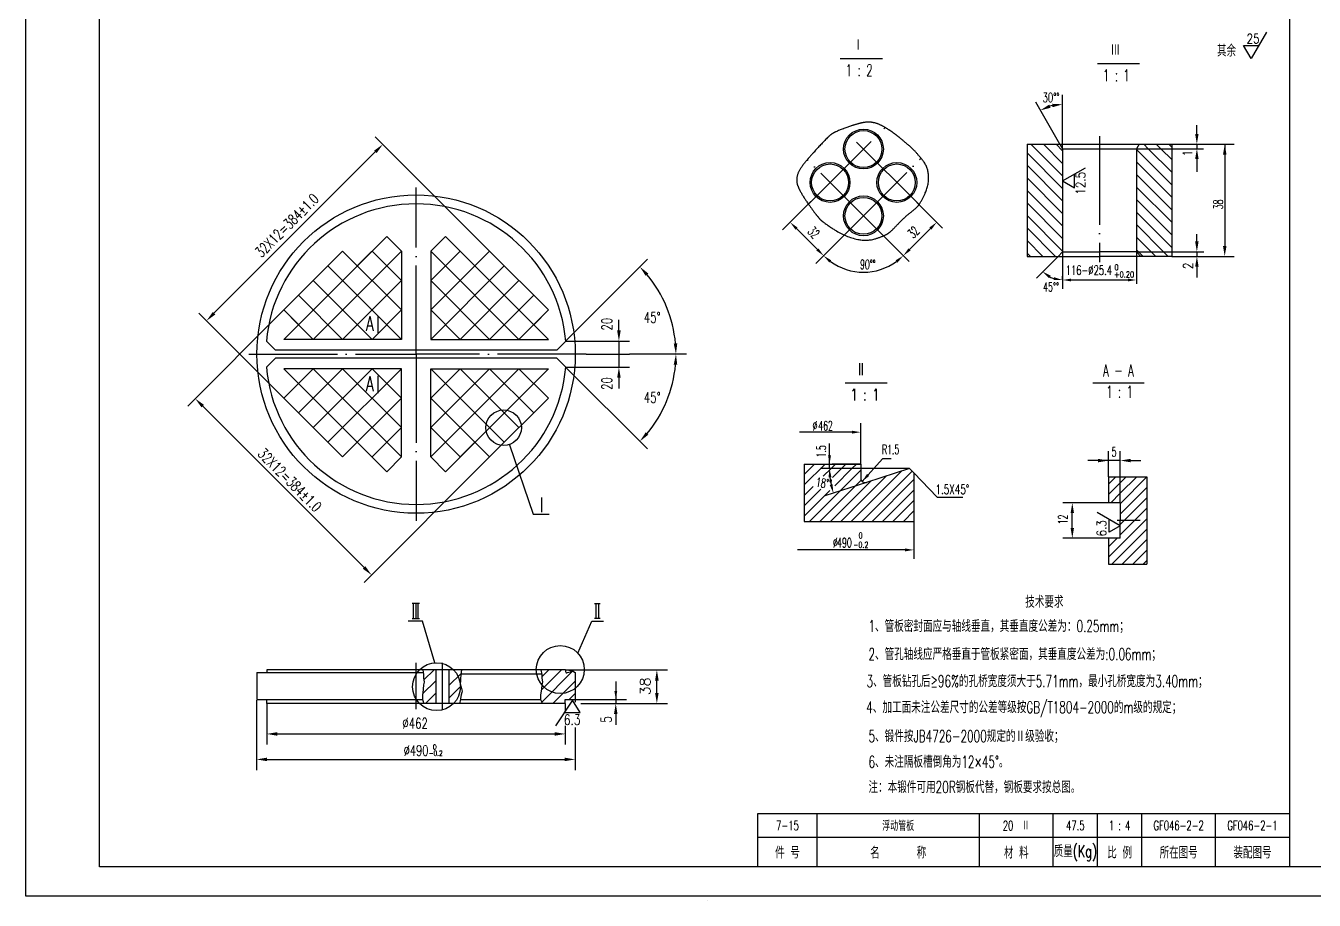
# Model space of a CAD drawing. Extents: x -843 to 1784, y -26 to 1322.
# Drawn here: x 925.1 to 1361.5, y 726.6 to 1022.7 of the extents above; entities that cross this region are included whole.
import ezdxf
from ezdxf.enums import TextEntityAlignment as Align

# ---------------------------------------------------------------- set-up
doc = ezdxf.new("R2010")
doc.units = 0
doc.header["$MEASUREMENT"] = 0
doc.linetypes.add('DASHDOT-M', pattern=[36, 30, -3, 0, -3])
doc.linetypes.add('DIVIDE-M', pattern=[39, 30, -3, 0, -3, 0, -3])
doc.layers.get('0').update_dxf_attribs({"linetype": 'CONTINUOUS'})
for name, color, linetype in [('1', 3, 'CONTINUOUS'), ('CDR_DWG1', 4, 'CONTINUOUS'), ('CDR_DWG2', 2, 'CONTINUOUS'), ('CDR_DWG3', 1, 'DASHDOT-M'), ('CDR_DWG4', 3, 'DIVIDE-M')]:
    doc.layers.add(name, color=color, linetype=linetype)
doc.styles.add('HZ', font='romans', dxfattribs={"width": 0.7, "bigfont": 'hz'})

# ---------------------------------------------------------------- blocks, each defined once
blk = doc.blocks.new('*X69')
at = {"color": 0}
for p, q in [((137.45, 82.3), (144.23, 89.07)), ((137.54, 78.14), (147.77, 88.37)), ((137.59, 86.68), (139.99, 89.07)), ((141.33, 77.69), (148.91, 85.27)), ((146.89, 79.01), (148.91, 81.03))]:
    blk.add_line(p, q, dxfattribs=at)
blk = doc.blocks.new('*X67')
at = {"color": 0}
for p, q in [((138.69, 53.84), (142.12, 57.27)), ((138.22, 49.12), (142.69, 53.6)), ((139.22, 45.88), (142.69, 49.35))]:
    blk.add_line(p, q, dxfattribs=at)
blk = doc.blocks.new('*X68')
at = {"color": 0}
for p, q in [((128.09, 68.69), (132.23, 72.83)), ((128.09, 64.45), (132.17, 68.53))]:
    blk.add_line(p, q, dxfattribs=at)
blk = doc.blocks.new('*X94')
at = {"layer": '1', "color": 0, "linetype": 'Continuous'}
for p, q in [((-21619.56, -20961.13), (-21612.5, -20954.07)), ((-21619.56, -20957.59), (-21616.04, -20954.07)), ((-21617.76, -20973.48), (-21600.4, -20956.12)), ((-21613.08, -20958.19), (-21610.46, -20955.57)), ((-21610.46, -20955.57), (-21608.96, -20954.07)), ((-21609.99, -20958.64), (-21606.93, -20955.57)), ((-21609.21, -20961.39), (-21603.39, -20955.57)), ((-21606.93, -20955.57), (-21605.43, -20954.07)), ((-21603.39, -20955.57), (-21601.89, -20954.07)), ((-21614.23, -20973.48), (-21600.25, -20959.5)), ((-21610.69, -20973.48), (-21597.04, -20959.82)), ((-21607.16, -20973.48), (-21591.81, -20958.13)), ((-21603.62, -20973.48), (-21586.58, -20956.44)), ((-21600.08, -20973.48), (-21583.04, -20956.43)), ((-21596.55, -20973.48), (-21582.4, -20959.33)), ((-21619.56, -20964.67), (-21616.49, -20961.6)), ((-21619.56, -20968.2), (-21613.97, -20962.61)), ((-21619.56, -20971.74), (-21610.88, -20963.06)), ((-21593.01, -20973.48), (-21582.4, -20962.87)), ((-21589.48, -20973.48), (-21582.4, -20966.4)), ((-21585.94, -20973.48), (-21582.4, -20969.94)), ((-21582.41, -20973.48), (-21582.4, -20973.47))]:
    blk.add_line(p, q, dxfattribs=at)
blk = doc.blocks.new('*X93')
at = {"layer": '1', "color": 0, "linetype": 'Continuous'}
for p, q in [((-21516.49, -20960.86), (-21514, -20958.37)), ((-21516.49, -20964.4), (-21512.49, -20960.4)), ((-21512.49, -20963.93), (-21506.93, -20958.37)), ((-21512.49, -20960.4), (-21510.47, -20958.37)), ((-21512.49, -20967.47), (-21503.46, -20958.43)), ((-21515.75, -20967.19), (-21512.49, -20963.93)), ((-21512.49, -20971), (-21503.46, -20961.97)), ((-21512.49, -20974.54), (-21503.46, -20965.5)), ((-21512.49, -20978.07), (-21503.46, -20969.04)), ((-21516.49, -20985.61), (-21503.46, -20972.57)), ((-21515.35, -20988), (-21503.46, -20976.11)), ((-21516.49, -20982.07), (-21513.6, -20979.19)), ((-21511.81, -20988), (-21503.46, -20979.65)), ((-21508.28, -20988), (-21503.46, -20983.18)), ((-21504.74, -20988), (-21503.46, -20986.72))]:
    blk.add_line(p, q, dxfattribs=at)
blk = doc.blocks.new('*X92')
at = {"layer": '1', "color": 0, "linetype": 'Continuous'}
for p, q in [((-21542.75, -20845.73), (-21532.03, -20856.46)), ((-21538.51, -20845.73), (-21532.03, -20852.22)), ((-21534.26, -20845.73), (-21532.03, -20847.97)), ((-21504.57, -20845.73), (-21503.02, -20847.28)), ((-21503.02, -20847.28), (-21494.97, -20855.33)), ((-21500.32, -20845.73), (-21498.78, -20847.28)), ((-21498.78, -20847.28), (-21494.97, -20851.08)), ((-21496.08, -20845.73), (-21494.97, -20846.84)), ((-21544.07, -20848.65), (-21532.03, -20860.7)), ((-21507.03, -20847.52), (-21494.97, -20859.57)), ((-21544.07, -20852.89), (-21532.03, -20864.94)), ((-21507.03, -20851.76), (-21494.97, -20863.81)), ((-21507.03, -20856), (-21494.97, -20868.05)), ((-21544.07, -20857.14), (-21532.03, -20869.19)), ((-21507.03, -20860.24), (-21494.97, -20872.3)), ((-21544.07, -20861.38), (-21532.03, -20873.43)), ((-21507.03, -20864.49), (-21494.97, -20876.54)), ((-21544.07, -20865.62), (-21532.03, -20877.67)), ((-21507.03, -20868.73), (-21494.97, -20880.78)), ((-21544.07, -20869.86), (-21532.03, -20881.91)), ((-21507.03, -20872.97), (-21497.81, -20882.19)), ((-21544.07, -20874.11), (-21534.45, -20883.73)), ((-21507.03, -20877.22), (-21502.05, -20882.19)), ((-21544.07, -20878.35), (-21538.69, -20883.73)), ((-21507.03, -20881.46), (-21506.29, -20882.19)), ((-21506.29, -20882.19), (-21504.75, -20883.73)), ((-21502.05, -20882.19), (-21500.51, -20883.73)), ((-21497.81, -20882.19), (-21496.26, -20883.73)), ((-21544.07, -20882.59), (-21542.93, -20883.73))]:
    blk.add_line(p, q, dxfattribs=at)

msp = doc.modelspace()

# ---------------------------------------------------------------- linework, layer by layer
for p, q in [((925.08, 727.92), (925.08, 1321.92)), ((1353.08, 1311.92), (1353.08, 737.92)), ((1275.38, 982.62), (1267.15, 996.87)), ((1276.27, 981.07), (1276.27, 999.31)), ((1321.75, 986.12), (1321.75, 989.01)), ((1082.18, 946.38), (1043.48, 985.08)), ((1313.32, 982.62), (1330.14, 982.62)), ((1321.75, 982.62), (1321.75, 981.08)), ((1330.14, 982.62), (1334.38, 982.62)), ((1331.18, 982.62), (1331.18, 948.12)), ((1043.48, 979.99), (988.83, 925.35)), ((1301.27, 981.08), (1323.94, 981.08)), ((1321.75, 977.58), (1321.75, 973.3)), ((1276.27, 970.17), (1284.04, 974.66)), ((1276.27, 970.17), (1280.29, 967.85)), ((1280.29, 967.85), (1280.29, 972.49)), ((1191.01, 963.18), (1181.41, 953.57)), ((1226.89, 962.89), (1235.58, 954.2)), ((1193.2, 946.97), (1186.12, 954.04)), ((1202.33, 951.86), (1192.72, 942.26)), ((1215.58, 951.57), (1224.27, 942.88)), ((1224.44, 946.99), (1231.51, 954.06)), ((1321.75, 949.67), (1321.75, 952.16)), ((1012.49, 916.51), (1047.34, 951.36)), ((1052.31, 946.38), (1047.34, 951.36)), ((1062.27, 946.38), (1067.25, 951.36)), ((1102.09, 916.51), (1067.25, 951.36)), ((1012.49, 926.47), (1032.4, 946.38)), ((1022.45, 916.51), (1052.31, 946.38)), ((1052.31, 926.47), (1032.4, 946.38)), ((1052.31, 936.42), (1042.36, 946.38)), ((1092.14, 916.51), (1062.27, 946.38)), ((1062.27, 936.42), (1072.23, 946.38)), ((1062.27, 926.47), (1082.18, 946.38)), ((1102.09, 926.47), (1082.18, 946.38)), ((1135.62, 943.63), (1107.92, 915.93)), ((1274.73, 944.62), (1267.41, 937.3)), ((1276.27, 946.17), (1276.27, 937.19)), ((1301.27, 946.9), (1301.27, 935.38)), ((1301.27, 946.17), (1324.15, 946.17)), ((1313.32, 944.82), (1313.12, 944.62)), ((1313.32, 944.62), (1330.14, 944.62)), ((1321.75, 946.17), (1321.75, 944.62)), ((1330.14, 944.62), (1334.38, 944.62)), ((1052.31, 916.51), (1027.42, 941.4)), ((1062.27, 916.51), (1087.16, 941.4)), ((1321.75, 941.12), (1321.75, 937.43)), ((1042.36, 916.51), (1022.45, 936.42)), ((1032.4, 916.51), (1052.31, 936.42)), ((1082.18, 916.51), (1062.27, 936.42)), ((1072.23, 916.51), (1092.14, 936.42)), ((1276.27, 936.63), (1276.27, 937.88)), ((1276.27, 937.19), (1276.27, 933.63)), ((1279.07, 936.63), (1298.47, 936.63)), ((1032.4, 916.51), (1017.47, 931.45)), ((1082.18, 916.51), (1097.12, 931.45)), ((1012.49, 926.47), (979.94, 893.92)), ((1012.49, 896.6), (983.74, 925.35)), ((1022.45, 916.51), (1012.49, 926.47)), ((1042.36, 916.51), (1052.31, 926.47)), ((1072.23, 916.51), (1062.27, 926.47)), ((1092.14, 916.51), (1102.09, 926.47)), ((1125.99, 919.53), (1125.99, 923.13)), ((1107.92, 915.93), (1129.59, 915.93)), ((1125.99, 915.93), (1125.99, 907.13)), ((1114.84, 911.53), (1129.59, 911.53)), ((1148.91, 911.53), (1129.59, 911.53)), ((1022.45, 906.56), (1012.49, 896.6)), ((1012.49, 906.56), (1047.34, 871.71)), ((1032.4, 906.56), (1017.47, 891.62)), ((1042.36, 906.56), (1022.45, 886.64)), ((1022.45, 906.56), (1052.31, 876.69)), ((1052.31, 906.56), (1027.42, 881.67)), ((1032.4, 906.56), (1052.31, 886.64)), ((1042.36, 906.56), (1052.31, 896.6)), ((1072.23, 906.56), (1062.27, 896.6)), ((1082.18, 906.56), (1062.27, 886.64)), ((1092.14, 906.56), (1062.27, 876.69)), ((1062.27, 906.56), (1087.16, 881.67)), ((1102.09, 906.56), (1067.25, 871.71)), ((1072.23, 906.56), (1092.14, 886.64)), ((1082.18, 906.56), (1097.12, 891.62)), ((1092.14, 906.56), (1102.09, 896.6)), ((1107.92, 907.13), (1129.59, 907.13)), ((1135.62, 879.44), (1107.92, 907.13)), ((1125.99, 903.53), (1125.99, 899.93)), ((1012.49, 896.6), (1032.4, 876.69)), ((1052.31, 896.6), (1032.4, 876.69)), ((1062.27, 896.6), (1082.18, 876.69)), ((1102.09, 896.6), (1082.18, 876.69)), ((985.03, 893.92), (1039.68, 839.27)), ((1052.31, 886.64), (1042.36, 876.69)), ((1062.27, 886.64), (1072.23, 876.69)), ((1207.89, 874.28), (1207.89, 888.1)), ((1204.89, 885.1), (1187.19, 885.1)), ((1088.97, 880.82), (1097, 857.38)), ((1197.32, 872.78), (1197.32, 881.29)), ((1291.81, 869.98), (1291.81, 878.68)), ((1295.81, 861.23), (1295.81, 878.68)), ((1082.18, 876.69), (1039.68, 834.18)), ((1052.31, 876.69), (1047.34, 871.71)), ((1062.27, 876.69), (1067.25, 871.71)), ((1207.89, 874.28), (1198.22, 874.28)), ((1215.25, 876.06), (1208.39, 868.39)), ((1218.25, 876.06), (1215.25, 876.06)), ((1295.81, 875.48), (1284.81, 875.48)), ((1299.31, 875.48), (1302.81, 875.48)), ((1207.89, 872.78), (1194.32, 872.78)), ((1224.39, 872.78), (1225.89, 871.28)), ((1225.89, 871.28), (1233.76, 863.09)), ((1209.85, 868.08), (1195.78, 863.52)), ((1233.76, 863.09), (1242.53, 863.09)), ((1291.74, 861.17), (1276.35, 861.17)), ((1097, 857.38), (1102.39, 857.38)), ((1279.55, 852.67), (1279.55, 857.67)), ((1295.81, 853.42), (1287.95, 857.95)), ((1292.01, 851.23), (1292.01, 855.61)), ((1225.89, 854.88), (1225.89, 842.22)), ((1295.81, 853.42), (1292.01, 851.23)), ((1291.74, 849.17), (1276.35, 849.17)), ((1222.89, 845.22), (1186.46, 845.22)), ((1055.94, 827.16), (1058.41, 827.16)), ((1056.4, 822.11), (1056.4, 827.09)), ((1057.19, 827.09), (1057.19, 822.11)), ((1057.98, 822.11), (1057.98, 827.09)), ((1117.68, 827.11), (1119.68, 827.11)), ((1118.3, 822.13), (1118.3, 827.11)), ((1119.11, 827.11), (1119.11, 822.13)), ((1059.47, 821.11), (1054.63, 821.11)), ((1056, 822.05), (1058.41, 822.05)), ((1063.65, 806.98), (1059.47, 821.11)), ((1112.07, 810.28), (1116.87, 821.11)), ((1116.87, 821.11), (1120.8, 821.11)), ((1117.74, 822.06), (1119.68, 822.06)), ((1107.92, 804.61), (1128.52, 804.61)), ((1128.52, 804.61), (1142.44, 804.61)), ((1124.92, 800.62), (1124.92, 793.27)), ((1138.84, 796.79), (1138.84, 801.41)), ((1003.22, 794.31), (1003.22, 770.68)), ((1110.24, 794.36), (1104.54, 785.66)), ((1112.87, 790.19), (1110.24, 794.36)), ((1111.2, 794.55), (1111.2, 793.7)), ((1111.21, 794.55), (1128.52, 794.55)), ((1006.69, 793.22), (1006.69, 779.31)), ((1107.5, 790.19), (1112.87, 790.19)), ((1107.83, 793.22), (1107.83, 790.68)), ((1113.04, 793.22), (1142.44, 793.22)), ((1107.83, 785.68), (1107.83, 779.31)), ((1124.92, 789.62), (1124.92, 786.02)), ((1010.29, 782.91), (1104.23, 782.91)), ((1111.2, 785.07), (1111.2, 770.68)), ((1006.82, 774.28), (1107.6, 774.28)), ((1173.08, 747.92), (1353.08, 747.92)), ((1766.08, 727.92), (925.08, 727.92)), ((1156, 726.6), (1156, 726.6))]:
    msp.add_line(p, q)
msp.add_lwpolyline([(1345.29, 1020.51), (1340.14, 1011.59), (1337.57, 1016.05), (1342.72, 1016.05)])
msp.add_lwpolyline([(1125.87, 911.53, 0.25, 0.25, 1), (1126.12, 911.53, 0.25, 0.25, 1)], format="xyseb", close=True)
for centre, radius in [((1086.94, 886.61), 6.01), ((1106.14, 804.72), 8.13), ((1064.21, 798.91), 8.11)]:
    msp.add_circle(centre, radius)
for centre, radius, start, end in [((1276.27, 981.07), 15.04, 103.3639, 106.6366), ((1208.81, 958.35), 19.08, 234.0169, 305.9831), ((1103.52, 911.53), 41.79, 4.9376, 40.0624), ((1276.27, 946.17), 9.54, 243.0955, 251.9045), ((1103.52, 911.53), 41.79, 319.9376, 355.0624), ((1224.39, 872.78), 27.08, 186.3517, 191.5834)]:
    msp.add_arc(centre, radius, start, end)
for points in [[(1271.73, 996.02), (1272.2, 994.95), (1268.75, 994.1)], [(1272.86, 995.13), (1272.73, 996.29), (1276.27, 996.11)], [(1043.9, 979.57), (1043.05, 980.42), (1046.02, 982.54)], [(1321.16, 986.12), (1322.33, 986.12), (1321.75, 982.62)], [(1330.6, 979.12), (1331.77, 979.12), (1331.18, 982.62)], [(1322.33, 977.58), (1321.16, 977.58), (1321.75, 981.08)], [(1186.48, 954.4), (1185.77, 953.69), (1184, 956.17)], [(1231.15, 954.41), (1231.86, 953.71), (1233.63, 956.18)], [(1193.55, 947.33), (1192.84, 946.62), (1195.32, 944.85)], [(1224.08, 947.34), (1224.79, 946.63), (1222.32, 944.87)], [(1321.16, 949.67), (1322.33, 949.67), (1321.75, 946.17)], [(1330.6, 948.12), (1331.77, 948.12), (1331.18, 944.62)], [(1197.27, 942.52), (1197.92, 943.28), (1195.32, 944.85)], [(1219.7, 943.28), (1220.35, 942.52), (1222.3, 944.85)], [(1322.33, 941.12), (1321.16, 941.12), (1321.75, 944.62)], [(1135.06, 938.02), (1135.95, 938.83), (1133.07, 941.08)], [(1272.25, 938.06), (1271.66, 937.26), (1269.53, 939.42)], [(1273.23, 936.61), (1273.39, 937.59), (1276.27, 936.63)], [(1279.07, 937.09), (1279.07, 936.16), (1276.27, 936.63)], [(1298.47, 937.09), (1298.47, 936.16), (1301.27, 936.63)], [(989.26, 924.92), (988.41, 925.77), (986.29, 922.8)], [(1126.59, 919.53), (1125.39, 919.53), (1125.99, 915.93)], [(1144.55, 915.1), (1145.75, 915.16), (1145.31, 911.53)], [(1144.55, 907.96), (1145.75, 907.91), (1145.31, 911.53)], [(1126.59, 903.53), (1125.39, 903.53), (1125.99, 907.13)], [(984.61, 893.49), (985.45, 894.34), (982.48, 896.46)], [(1135.06, 885.04), (1135.95, 884.23), (1133.07, 881.99)], [(1204.89, 885.6), (1204.89, 884.6), (1207.89, 885.1)], [(1196.82, 877.28), (1197.82, 877.28), (1197.32, 874.28)], [(1288.31, 874.9), (1288.31, 876.06), (1291.81, 875.48)], [(1299.31, 874.9), (1299.31, 876.06), (1295.81, 875.48)], [(1196.98, 869.76), (1197.98, 869.81), (1197.32, 872.78)], [(1210.02, 870.96), (1210.76, 870.29), (1208.39, 868.39)], [(1198.35, 867.47), (1197.38, 867.22), (1198.63, 864.44)], [(1278.97, 857.67), (1280.14, 857.67), (1279.55, 861.17)], [(1278.97, 852.67), (1280.14, 852.67), (1279.55, 849.17)], [(1222.89, 845.72), (1222.89, 844.72), (1225.89, 845.22)], [(1039.25, 838.85), (1040.1, 839.7), (1042.22, 836.73)], [(1139.44, 800.99), (1138.24, 800.99), (1138.84, 804.59)], [(1125.41, 797.42), (1124.45, 797.42), (1124.93, 794.54)], [(1139.44, 796.79), (1138.24, 796.79), (1138.84, 793.19)], [(1125.52, 789.62), (1124.32, 789.62), (1124.92, 793.22)], [(1010.29, 782.31), (1010.29, 783.51), (1006.69, 782.91)], [(1104.23, 782.31), (1104.23, 783.51), (1107.83, 782.91)], [(1006.82, 773.68), (1006.82, 774.88), (1003.22, 774.28)], [(1107.6, 773.68), (1107.6, 774.88), (1111.2, 774.28)]]:
    msp.add_solid(points)
at = {"layer": 'CDR_DWG1'}
for p, q in [((950.08, 737.92), (950.08, 1311.92)), ((1264.28, 982.62), (1264.22, 982.56)), ((1264.22, 982.62), (1275.38, 982.62)), ((1264.22, 982.62), (1264.22, 961.52)), ((1275.38, 982.62), (1276.27, 981.07)), ((1275.38, 982.62), (1302.16, 982.62)), ((1302.16, 982.62), (1301.27, 981.08)), ((1302.16, 982.62), (1313.32, 982.62)), ((1313.32, 982.62), (1313.32, 961.52)), ((1276.27, 981.07), (1301.27, 981.08)), ((1276.27, 981.07), (1276.27, 961.52)), ((1301.27, 981.08), (1301.27, 961.52)), ((1264.22, 961.52), (1264.22, 944.62)), ((1276.27, 961.52), (1276.27, 952.93)), ((1301.27, 961.52), (1301.27, 952.93)), ((1313.32, 961.52), (1313.32, 944.62)), ((1276.27, 953.07), (1276.27, 946.17)), ((1301.27, 953.07), (1301.27, 946.17)), ((1264.22, 944.62), (1274.73, 944.62)), ((1274.73, 944.62), (1276.27, 946.17)), ((1274.73, 944.62), (1288.77, 944.62)), ((1276.27, 946.17), (1288.77, 946.17)), ((1301.27, 946.17), (1288.77, 946.17)), ((1302.82, 944.62), (1288.77, 944.62)), ((1302.82, 944.64), (1301.27, 946.18)), ((1313.32, 944.62), (1302.82, 944.62)), ((1188.74, 874.28), (1207.89, 874.28)), ((1207.89, 874.28), (1207.89, 869.5)), ((1224.39, 872.78), (1207.89, 872.78)), ((1224.39, 872.78), (1209.85, 868.08)), ((1225.89, 871.28), (1225.89, 854.88)), ((1291.81, 869.98), (1291.81, 861.17)), ((1291.81, 869.98), (1304.84, 869.98)), ((1304.84, 869.98), (1304.84, 840.35)), ((1295.81, 861.17), (1291.81, 861.17)), ((1295.81, 861.17), (1295.81, 855.17)), ((1295.81, 849.17), (1295.81, 855.17)), ((1295.81, 849.17), (1291.81, 849.17)), ((1291.81, 849.17), (1291.81, 840.35)), ((1291.81, 840.35), (1304.84, 840.35)), ((1003.34, 803.71), (1059.78, 803.71)), ((1003.34, 803.71), (1003.34, 794.55)), ((1059.57, 804.61), (1006.68, 804.61)), ((1006.69, 804.61), (1006.69, 803.71)), ((1063.95, 804.61), (1059.57, 804.61)), ((1063.94, 804.61), (1063.94, 793.22)), ((1068.39, 804.61), (1063.95, 804.61)), ((1068.39, 804.61), (1068.39, 793.22)), ((1099.63, 804.61), (1068.39, 804.61)), ((1072.52, 803.28), (1099.96, 803.28)), ((1107.92, 804.61), (1099.63, 804.61)), ((1110.66, 804.03), (1107.92, 804.61)), ((1107.92, 804.61), (1107.92, 804.01)), ((1110.66, 804.03), (1108.41, 803.55)), ((1110.66, 804.03), (1111.2, 803.71)), ((1111.2, 803.71), (1111.2, 794.55)), ((1059.42, 794.49), (1003.4, 794.49)), ((1006.69, 793.22), (1006.69, 794.49)), ((1072.27, 794.55), (1099.42, 794.55)), ((1107.83, 794.55), (1111.21, 794.55)), ((1107.83, 793.22), (1107.83, 794.55)), ((1059.83, 793.22), (1006.68, 793.22)), ((1063.95, 793.22), (1059.83, 793.22)), ((1068.39, 793.22), (1063.95, 793.22)), ((1085.04, 793.22), (1068.39, 793.22)), ((1099.96, 793.22), (1085.04, 793.22)), ((1107.83, 793.22), (1099.9, 793.22)), ((1173.08, 755.92), (1353.08, 755.92)), ((1173.08, 737.92), (1173.08, 755.92)), ((1193.08, 737.92), (1193.08, 755.92)), ((1248.08, 737.92), (1248.08, 755.92)), ((1273.08, 737.92), (1273.08, 755.92)), ((1288.08, 737.92), (1288.08, 755.92)), ((1303.08, 737.92), (1303.08, 755.92)), ((1328.08, 737.92), (1328.08, 755.92)), ((1756.08, 737.92), (950.08, 737.92))]:
    msp.add_line(p, q, dxfattribs=at)
for points in [[(1052.31, 916.51), (1012.49, 916.51), (1017.47, 921.49), (1012.49, 926.47), (1032.4, 946.38), (1037.38, 941.4), (1047.34, 951.36), (1052.31, 946.38), (1052.31, 916.51)], [(1062.27, 916.51), (1102.09, 916.51), (1097.12, 921.49), (1102.09, 926.47), (1082.18, 946.38), (1077.2, 941.4), (1067.25, 951.36), (1062.27, 946.38), (1062.27, 916.51)], [(1108, 915.94), (1104.91, 912.86), (1009.67, 912.86), (1006.59, 915.94)], [(1108, 907.13), (1104.91, 910.21), (1009.67, 910.21), (1006.59, 907.13)], [(1052.31, 906.56), (1012.49, 906.56), (1017.47, 901.58), (1012.49, 896.6), (1032.4, 876.69), (1037.38, 881.67), (1047.34, 871.71), (1052.31, 876.69), (1052.31, 906.56)], [(1062.27, 906.56), (1102.09, 906.56), (1097.12, 901.58), (1102.09, 896.6), (1082.18, 876.69), (1077.2, 881.67), (1067.25, 871.71), (1062.27, 876.69), (1062.27, 906.56)], [(1188.74, 874.28), (1188.74, 854.88), (1225.89, 854.88)]]:
    msp.add_lwpolyline(points, dxfattribs=at)
for centre, radius in [((1208.81, 980.97), 6.75), ((1208.81, 980.97), 6.25), ((1197.5, 969.66), 6.75), ((1197.5, 969.66), 6.25), ((1220.12, 969.66), 6.75), ((1220.12, 969.66), 6.25), ((1057.29, 911.53), 53.9), ((1208.81, 958.35), 6.75), ((1208.81, 958.35), 6.25)]:
    msp.add_circle(centre, radius, dxfattribs=at)
for centre, radius, start, end in [((1057.29, 911.53), 50.89, 4.9669, 175.0331), ((1057.29, 911.53), 50.89, 184.9669, 355.0331), ((1209.39, 869.5), 1.5, 180, 287.9352), ((1108.36, 803.99), 0.441, 177.9273, 282.0667)]:
    msp.add_arc(centre, radius, start, end, dxfattribs=at)
at = {"layer": 'CDR_DWG2'}
for p, q in [((1200.96, 1011.64), (1215.21, 1011.64)), ((1288.09, 1009.9), (1302.33, 1009.9)), ((1044.32, 924.52), (1044.32, 918.74)), ((1044.32, 904.12), (1044.32, 898.34)), ((1202.59, 901.78), (1216.83, 901.78)), ((1286.46, 901.78), (1303.93, 901.78))]:
    msp.add_line(p, q, dxfattribs=at)
at = {"layer": 'CDR_DWG3', "linetype": 'DASHDOT-M'}
for p, q in [((1190.17, 962.33), (1216.12, 988.28)), ((1227.64, 962.14), (1201.95, 987.83)), ((1288.77, 985.32), (1288.77, 942.72)), ((1202.33, 951.86), (1228.32, 977.86)), ((1215.58, 951.57), (1189.79, 977.36)), ((1057.29, 911.53), (1057.29, 967.99)), ((1000.63, 911.53), (1057.29, 911.53)), ((1057.29, 911.53), (1057.29, 855.02)), ((1114.84, 911.53), (1057.29, 911.53)), ((1302.59, 855.17), (1294.71, 855.17)), ((1057.25, 807), (1057.25, 791.34)), ((1066.17, 807), (1066.17, 791.34))]:
    msp.add_line(p, q, dxfattribs=at)
at = {"layer": 'CDR_DWG4', "linetype": 'DIVIDE-M'}
for p, q in [((1059.52, 804.59), (1059.83, 803.09)), ((1059.83, 803.09), (1059.83, 801.96)), ((1072.59, 804.01), (1072.49, 802.83)), ((1072.75, 804.62), (1072.59, 804.01)), ((1099.57, 804.59), (1099.89, 803.09)), ((1099.89, 803.09), (1099.89, 801.96)), ((1059.83, 799.58), (1059.73, 798.08)), ((1059.83, 801.96), (1060.05, 800.45)), ((1060.05, 800.45), (1059.83, 799.58)), ((1072.37, 800.88), (1072.26, 799.84)), ((1072.26, 799.84), (1072.49, 799.07)), ((1072.49, 802.83), (1072.37, 801.67)), ((1072.37, 801.67), (1072.37, 800.88)), ((1072.49, 799.07), (1072.7, 798.35)), ((1099.89, 799.58), (1099.79, 798.08)), ((1099.89, 801.96), (1100.1, 800.45)), ((1100.1, 800.45), (1099.89, 799.58)), ((1059.52, 796.83), (1059.42, 796.08)), ((1059.42, 796.08), (1059.42, 794.57)), ((1059.42, 794.57), (1059.73, 793.94)), ((1059.73, 798.08), (1059.52, 796.83)), ((1072.31, 794.83), (1072.21, 794.11)), ((1072.43, 795.61), (1072.31, 794.83)), ((1072.59, 796.13), (1072.43, 795.61)), ((1072.76, 796.91), (1072.59, 796.13)), ((1072.7, 798.35), (1072.86, 797.37)), ((1072.86, 797.37), (1072.76, 796.91)), ((1099.57, 796.83), (1099.47, 796.08)), ((1099.47, 796.08), (1099.47, 794.57)), ((1099.47, 794.57), (1099.79, 793.94)), ((1099.79, 798.08), (1099.57, 796.83)), ((1059.73, 793.94), (1059.83, 793.31)), ((1072.21, 794.11), (1072.04, 793.27)), ((1099.79, 793.94), (1099.89, 793.31))]:
    msp.add_line(p, q, dxfattribs=at)
msp.add_lwpolyline([(1190.17, 962.33, -0.023977), (1187.67, 966.23, -0.041569), (1186.53, 968.66, -0.136871), (1186.3, 971.5, -0.111271), (1187.69, 974.7, -0.01502), (1189.43, 976.93, -0.010523), (1192.07, 979.97, -0.009998), (1196.55, 984.74, -0.037701), (1197.86, 985.89, -0.059647), (1199.44, 986.81, -0.020375), (1204.42, 988.72, -0.017092), (1207.48, 989.64, -0.029449), (1209.31, 990, -0.087448), (1212.23, 989.9, -0.076351), (1215.35, 988.72, -0.014588), (1217.63, 987.34, -0.01865), (1219.34, 986.15, -0.009886), (1221.08, 984.78, -0.005092), (1224.36, 982.03, -0.029478), (1226.4, 980.07, -0.020788), (1228.99, 977.02, -0.149114), (1230.84, 972.19, -0.123357), (1229.77, 966.09, -0.031047), (1227.92, 962.56, -0.070606), (1226.81, 961.2, -0.019019), (1224.64, 959.35, 0.018662), (1222.43, 957.47, 0.020772), (1220.28, 955.33, -0.020092), (1218.06, 953.1, -0.075492), (1216.25, 951.88, -0.042645), (1212.65, 950.53, -0.12342), (1206.88, 950.37, -0.085917), (1199.27, 953.49, -0.018798), (1195.13, 956.31, -0.055143), (1193.87, 957.47, -0.015916), (1192.51, 959.14, -0.008606)], format="xyb", close=True, dxfattribs=at)

# ---------------------------------------------------------------- block references
for name, p in [('*X92', (22808.3, 21828.35)), ('*X94', (22808.3, 21828.35)), ('*X93', (22808.3, 21828.35)), ('*X67', (921.25, 747.34)), ('*X68', (940.31, 730.58)), ('*X69', (962.29, 715.53))]:
    msp.add_blockref(name, p)

# ---------------------------------------------------------------- texts
at = {"style": 'HZ'}
for s, height, width, p in [('25', 3.2, 0.8, (1338.58, 1016.75)), ('其余', 4, 0.7, (1328.57, 1012.3)), ('30%%d%%d', 3.2, 0.65, (1269.52, 996.8)), ('116-%%C25.4', 3.2, 0.65, (1277.31, 938.35)), ('+0.20', 1.96, 0.8, (1293.71, 937.51)), ('0', 1.96, 0.8, (1293.81, 939.92)), ('45%%d%%d', 3, 0.65, (1269.66, 932.76)), ('45%%D', 3.6, 0.7, (1134.43, 922.16)), ('45%%D', 3.6, 0.7, (1134.43, 895.04)), ('%%c', 3.2, 0.6, (1191.59, 885.67)), ('462', 3.2, 0.6, (1193.51, 885.67)), ('R1.5', 3.2, 0.6, (1215.1, 877.66)), ('5', 3.2, 0.6, (1292.87, 876.83)), ('1.5X45%%D', 3.2, 0.68, (1233.23, 864.14)), ('I', 5, 0.7, (1099.18, 858)), ('0', 2, 0.68, (1207.16, 849.13)), ('%%c', 3.2, 0.6, (1198.48, 846.08)), ('490', 3.2, 0.6, (1199.91, 846.08)), ('-0.2', 2, 0.68, (1205.34, 845.98)), ('技术要求', 4, 0.65, (1263.6, 825.63)), ('1、管板密封面应与轴线垂直，其垂直度公差为：0.25mm；', 4, 0.65, (1210.49, 817.43)), ('2、管孔轴线应严格垂直于管板紧密面，其垂直度公差为:0.06mm；', 4, 0.65, (1210.49, 807.94)), ('3、管板钻孔后≥96%的孔桥宽度须大于5.71mm，最小孔桥宽度为3.40mm；', 4, 0.65, (1209.84, 798.78)), ('4、加工面未注公差尺寸的公差等级按GB/T1804-2000的m级的规定；', 4, 0.65, (1209.77, 789.94)), ('%%C462', 3.6, 0.7, (1052.64, 784.71)), ('5、锻件按JB4726-2000规定的Ⅱ级验收；', 4, 0.65, (1210.51, 780.17)), ('6、未注隔板槽倒角为12×45%%d。', 4, 0.65, (1210.51, 771.48)), ('注：本锻件可用20R钢板代替，钢板要求按总图。', 4, 0.65, (1210.51, 762.91))]:
    msp.add_text(s, height=height, dxfattribs=dict(at, width=width)).set_placement(p)
for s, height, rotation, width, p in [('1', 3.2, 90, 0.8, (1320.19, 978.5)), ('12.5', 3.2, 90, 0.8, (1283.94, 965.53)), ('32X12=384%%P1.0', 3.6, 45, 0.7, (1004.93, 943.99)), ('38', 3.2, 90, 0.6, (1330.59, 960.57)), ('32', 3.2, 315, 0.6, (1189.66, 952.77)), ('32', 3.2, 45, 0.6, (1225.71, 950.52)), ('90%%d%%d', 3.2, 358.5569, 0.6, (1207.62, 940.36)), ('2', 3.2, 90, 0.8, (1320.34, 940.36)), ('20', 3.6, 90, 0.7, (1123.69, 919.52)), ('20', 3.6, 90, 0.7, (1123.69, 899.41)), ('32X12=384%%P1.0', 3.6, 315, 0.7, (1003.38, 877.47)), ('1.5', 3.2, 90, 0.6, (1196.1, 876.54)), ('18%%d%%d', 3, 351.8008, 0.65, (1192.56, 866.75)), ('12', 3.2, 90, 0.6, (1277.95, 853.89)), ('6.3', 3.2, 90, 0.8, (1291.02, 849.8)), ('5', 3.6, 90, 0.7, (1123.49, 786.7))]:
    msp.add_text(s, height=height, rotation=rotation, dxfattribs=dict(at, width=width)).set_placement(p)
msp.add_text('38', height=3.5, rotation=90, dxfattribs=at).set_placement((1136.65, 799.01), align=Align.CENTER)
for s, height, width, p in [('6.3', 3.5, 0.75, (1110.19, 785.97)), ('%%C490', 3.5, 0.7, (1057.28, 775.54)), ('-0.2', 1.7, 0.7, (1063.92, 775.52)), ('0', 1.7, 0.7, (1063.61, 777.65))]:
    msp.add_text(s, height=height, dxfattribs=dict(at, width=width)).set_placement(p, align=Align.CENTER)
for s, height, width, p in [('7-15', 3.2, 0.65, (1183.08, 751.92)), ('浮动管板', 3.2, 0.65, (1220.58, 752.01)), ('20  Ⅱ', 3.2, 0.65, (1260.58, 751.92)), ('47.5', 3.2, 0.65, (1280.58, 751.92)), ('1 : 4', 3.2, 0.65, (1295.58, 751.92)), ('GF046-2-2', 3.2, 0.65, (1315.58, 751.92)), ('GF046-2-1', 3.2, 0.65, (1340.58, 751.92)), ('件 号', 4, 0.7, (1183.08, 742.92)), ('名      称', 4, 0.7, (1220.58, 742.92)), ('材 料', 4, 0.7, (1260.58, 742.92)), ('质量(Kg)', 4, 0.7, (1280.58, 742.92)), ('比 例', 4, 0.7, (1295.58, 742.92)), ('所在图号', 4, 0.7, (1315.58, 742.92)), ('装配图号', 4, 0.7, (1340.58, 742.92))]:
    msp.add_text(s, height=height, dxfattribs=dict(at, width=width)).set_placement(p, align=Align.MIDDLE)
at = {"layer": 'CDR_DWG2', "style": 'HZ'}
for s, height, width, p in [('Ⅰ', 4, 0.65, (1205.36, 1014.28)), ('Ⅲ', 4, 0.65, (1292.49, 1012.54)), ('1 : 2', 4, 0.65, (1202.79, 1005.65)), ('1 : 1', 4, 0.65, (1289.91, 1003.91)), ('A', 5, 0.7, (1040.22, 919.42)), ('II', 4, 0.7, (1206.99, 904.42)), ('A - A', 4, 0.65, (1289.96, 903.99)), ('A', 5, 0.7, (1040.22, 899.01)), ('1 : 1', 4, 0.7, (1204.41, 895.79)), ('1 : 1', 4, 0.65, (1290.99, 896.77))]:
    msp.add_text(s, height=height, dxfattribs=dict(at, width=width)).set_placement(p)

doc.saveas('drawing.dxf')
